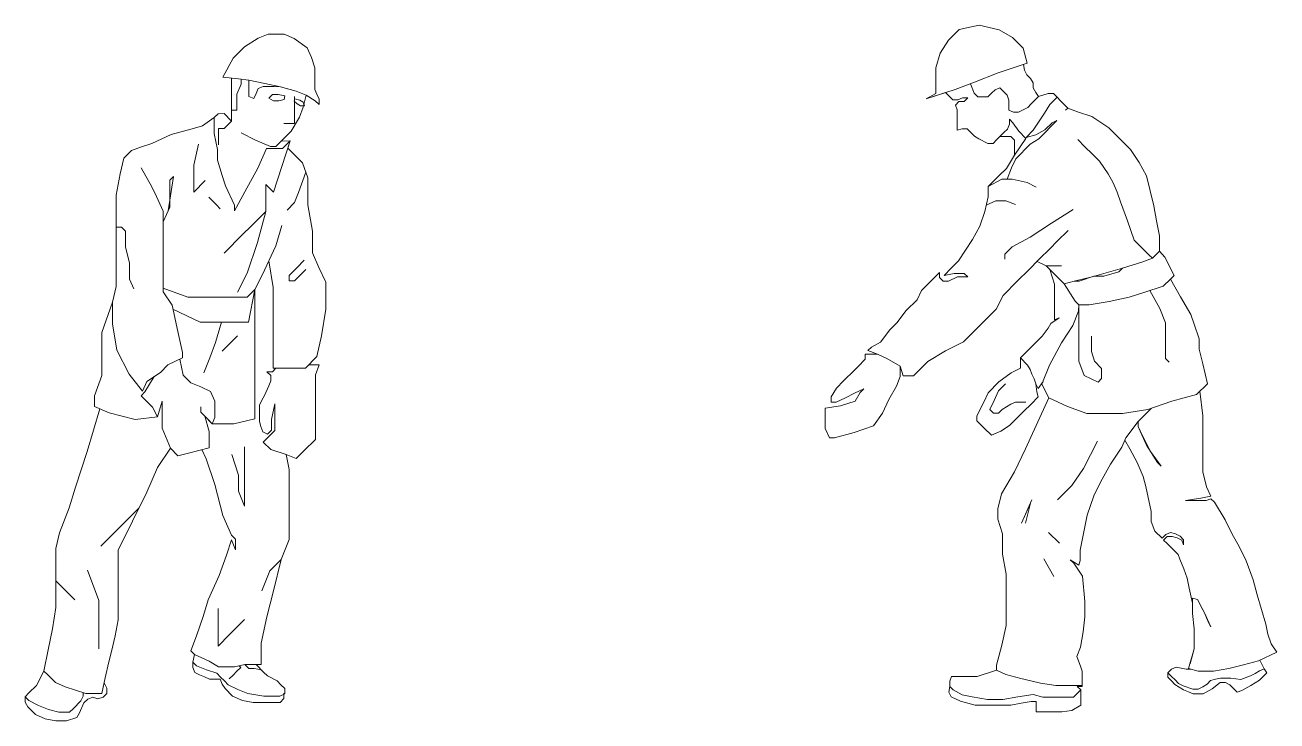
# Model space of a CAD drawing. Header units: millimetres. Extents: x -4334 to 3170, y -6252 to 3630.
# Drawn here: x -3439 to -537, y -6233 to -4619 of the extents above; entities that cross this region are included whole.
import ezdxf

# ---------------------------------------------------------------- set-up
doc = ezdxf.new("R2010")
doc.units = ezdxf.units.MM
doc.linetypes.add('K5LT_THIN', pattern=[0])
doc.layers.get('0').update_dxf_attribs({"color": 250})

# ---------------------------------------------------------------- blocks, each defined once
blk = doc.blocks.new('U17')
at = {"color": 7, "linetype": 'K5LT_THIN', "lineweight": 18}
for p, q in [((4458.5, -388.3), (4460.4, -382.3)), ((4465.4, -394.3), (4458.5, -388.3)), ((4460.4, -382.3), (4471.9, -385.6)), ((4473.4, -398.6), (4465.4, -394.3)), ((4471.9, -385.6), (4479.9, -389.9)), ((4482.5, -398.6), (4473.4, -398.6)), ((4479.9, -389.9), (4482.5, -398.6))]:
    blk.add_line(p, q, dxfattribs=at)
blk = doc.blocks.new('U16')
at = {"color": 7, "linetype": 'K5LT_THIN', "lineweight": 18}
for p, q in [((4343.5, -261.8), (4375.2, -241.9)), ((4375.2, -241.9), (4398.2, -232.3)), ((4398.2, -232.3), (4435.6, -232.3)), ((4435.6, -232.3), (4458.5, -242.3)), ((4458.5, -242.3), (4488.9, -264.2)), ((4293.6, -332.3), (4317, -288.2)), ((4317, -288.2), (4343.5, -261.8)), ((4488.9, -264.2), (4499.1, -286.9)), ((4499.1, -286.9), (4506.2, -310.8)), ((4506.2, -310.8), (4506.2, -335.8)), ((4329.3, -335.8), (4293.6, -332.3)), ((4313.7, -334.3), (4313.7, -359.2)), ((4354, -339.6), (4329.3, -335.8)), ((4335.9, -348.7), (4335.9, -336.8)), ((4390.7, -346.6), (4354, -339.6)), ((4354, -339.6), (4354, -352.1)), ((4427.3, -354.5), (4390.7, -346.6)), ((4506.2, -335.8), (4506.2, -348.3)), ((4313.7, -359.2), (4313.7, -409.1)), ((4326.2, -371.7), (4335.9, -348.7)), ((4326.2, -384.2), (4326.2, -371.7)), ((4354, -352.1), (4354, -377)), ((4354, -377), (4365.5, -381.8)), ((4365.5, -381.8), (4370.7, -370.4)), ((4370.7, -370.4), (4375.6, -358.9)), ((4375.6, -358.9), (4387, -354)), ((4387, -354), (4399.5, -354)), ((4399.5, -354), (4412, -354)), ((4408.8, -372.3), (4400, -381.1)), ((4421.3, -372.3), (4408.8, -372.3)), ((4412, -354), (4427.3, -354.5)), ((4437.3, -375.8), (4421.3, -372.3)), ((4463.3, -364.7), (4427.3, -354.5)), ((4427.3, -354.5), (4446.3, -359.9)), ((4435.7, -384.2), (4437.3, -375.8)), ((4459.6, -377.1), (4459.6, -402.1)), ((4486.5, -374), (4463.3, -364.7)), ((4479.6, -402), (4486.5, -374)), ((4507.7, -387.1), (4486.5, -374)), ((4506.2, -348.3), (4506.2, -360.7)), ((4506.2, -360.7), (4511.6, -372)), ((4511.6, -372), (4516.5, -383.4)), ((4326.2, -409.1), (4326.2, -384.2)), ((4400, -381.1), (4411, -387)), ((4411, -387), (4423.5, -387)), ((4423.5, -387), (4435.7, -384.2)), ((4459.6, -402.1), (4459.6, -427)), ((4470.9, -425.3), (4479.6, -402)), ((4516.5, -395.9), (4507.7, -387.1)), ((4516.5, -383.4), (4516.5, -395.9)), ((4246.2, -445.5), (4273.4, -425.8)), ((4282.2, -417), (4273.4, -425.8)), ((4282.2, -417), (4273.4, -425.8)), ((4273.4, -425.8), (4273.4, -438.3)), ((4296.1, -416.4), (4282.2, -417)), ((4313.7, -434.1), (4296.1, -416.4)), ((4313.7, -434.1), (4296.1, -451.7)), ((4313.7, -409.1), (4313.7, -434.1)), ((4313.7, -434.1), (4313.7, -409.1)), ((4313.7, -409.1), (4326.2, -409.1)), ((4451.6, -457.4), (4470.9, -425.3)), ((4459.6, -427), (4459.6, -439.5)), ((4174, -465.4), (4222.1, -452.1)), ((4222.1, -452.1), (4246.2, -445.5)), ((4273.4, -438.3), (4273.4, -463.2)), ((4273.4, -463.2), (4281.3, -499.8)), ((4296.1, -451.7), (4283.6, -451.7)), ((4283.6, -451.7), (4283.6, -464.2)), ((4283.6, -464.2), (4283.6, -489.1)), ((4335.9, -461.6), (4369.2, -478.5)), ((4434, -475.1), (4451.6, -457.4)), ((4447.1, -439.5), (4434.6, -439.5)), ((4459.6, -439.5), (4447.1, -439.5)), ((4105, -494.1), (4128.5, -485.9)), ((4128.5, -485.9), (4174, -465.4)), ((4236.9, -487.6), (4226, -536.3)), ((4369.2, -478.5), (4403.9, -492.7)), ((4403.9, -492.7), (4416.4, -492.7)), ((4416.4, -492.7), (4434, -475.1)), ((4449.5, -480.1), (4428.2, -480.9)), ((4449.5, -480.1), (4430.2, -539.5)), ((4431.8, -497.8), (4449.5, -480.1)), ((4444, -497), (4449.5, -480.1)), ((4055.8, -556.6), (4063.8, -520.1)), ((4063.8, -520.1), (4081.5, -502.4)), ((4081.5, -502.4), (4105, -494.1)), ((4281.3, -499.8), (4281.3, -524.8)), ((4374.7, -543.6), (4394.4, -497.8)), ((4394.4, -497.8), (4431.8, -497.8)), ((4477.7, -530.7), (4444, -497)), ((4104.3, -542.9), (4128.8, -586.4)), ((4226, -536.3), (4226, -573.7)), ((4281.3, -524.8), (4292.2, -560.6)), ((4344.1, -598), (4374.7, -543.6)), ((4430.2, -539.5), (4410.8, -598.7)), ((4490.6, -565.8), (4477.7, -530.7)), ((4046.3, -605.6), (4055.8, -556.6)), ((4179.3, -562.5), (4166.5, -642.6)), ((4170.5, -571.3), (4179.3, -562.5)), ((4170.5, -608.7), (4170.5, -571.3)), ((4226, -598.7), (4252.5, -572.2)), ((4226, -573.7), (4226, -598.7)), ((4292.2, -560.6), (4299.2, -584.5)), ((4485.7, -552.6), (4469.1, -599.7)), ((4490.6, -628.2), (4490.6, -565.8)), ((4046.3, -643), (4046.3, -605.6)), ((4128.8, -586.4), (4139.7, -608.8)), ((4139.7, -608.8), (4155.2, -642.9)), ((4170.5, -633.7), (4170.5, -608.7)), ((4299.2, -584.5), (4320.7, -629.5)), ((4320.7, -642), (4344.1, -598)), ((4410.8, -598.7), (4393.1, -581.1)), ((4393.1, -581.1), (4393.1, -606)), ((4393.1, -606), (4393.1, -643.5)), ((4469.1, -599.7), (4459.8, -622.8)), ((4155.2, -667.8), (4170.5, -633.7)), ((4260.8, -610.9), (4278.4, -628.5)), ((4278.4, -628.5), (4287.3, -637.3)), ((4320.7, -629.5), (4320.7, -642)), ((4459.8, -622.8), (4442.1, -640.5)), ((4501, -689.7), (4490.6, -628.2)), ((4046.3, -680.5), (4046.3, -643)), ((4166.5, -642.6), (4155.2, -667.8)), ((4155.2, -642.9), (4155.2, -667.8)), ((4393.1, -643.5), (4366.7, -669.9)), ((4393.1, -643.5), (4374, -715.8)), ((4046.3, -705.4), (4046.3, -680.5)), ((4046.3, -680.5), (4058.8, -680.5)), ((4058.8, -680.5), (4067.6, -689.3)), ((4067.6, -689.3), (4067.6, -726.7)), ((4155.2, -667.8), (4155.2, -705.3)), ((4366.7, -669.9), (4331.4, -705.2)), ((4415.9, -723.7), (4430.3, -675.9)), ((4501, -739.6), (4501, -689.7)), ((4046.3, -767.8), (4046.3, -705.4)), ((4155.2, -705.3), (4155.2, -767.6)), ((4331.4, -705.2), (4304.9, -731.7)), ((4374, -715.8), (4350.1, -786.7)), ((4384.6, -791.7), (4415.9, -723.7)), ((4067.6, -726.7), (4076.8, -763)), ((4304.9, -731.7), (4296.1, -740.5)), ((4516.2, -773.8), (4501, -739.6)), ((4046.3, -817.7), (4046.3, -767.8)), ((4076.8, -763), (4076.8, -800.4)), ((4155.2, -767.6), (4155.2, -805.1)), ((4400, -758.2), (4409.8, -819.8)), ((4464.5, -774.4), (4446.8, -792)), ((4482.1, -756.7), (4464.5, -774.4)), ((4476.9, -786.8), (4485.7, -778)), ((4531.8, -807.8), (4516.2, -773.8)), ((4076.8, -800.4), (4086.9, -823.2)), ((4155.2, -805.1), (4155.2, -830)), ((4350.1, -786.7), (4327.1, -831)), ((4367.4, -824.9), (4384.6, -791.7)), ((4446.8, -792), (4446.8, -804.5)), ((4446.8, -804.5), (4459.3, -804.5)), ((4459.3, -804.5), (4476.9, -786.8)), ((4531.8, -870.1), (4531.8, -807.8)), ((4037.6, -854.1), (4046.3, -817.7)), ((4155.2, -821.6), (4212.5, -842.5)), ((4155.2, -830), (4175.6, -861.4)), ((4349.7, -842.5), (4367.4, -824.9)), ((4352.9, -900.1), (4367.4, -824.9)), ((4367.4, -824.9), (4367.4, -887.3)), ((4409.8, -819.8), (4409.8, -894.6)), ((4037.6, -854.1), (4012.6, -924.6)), ((4037.6, -904), (4037.6, -854.1)), ((4175.6, -861.4), (4189.1, -922.3)), ((4177.5, -870.1), (4240.6, -900.1)), ((4212.5, -842.5), (4262.4, -842.5)), ((4262.4, -842.5), (4312.3, -842.5)), ((4312.3, -842.5), (4349.7, -842.5)), ((4522.1, -931.8), (4531.8, -870.1)), ((4367.4, -887.3), (4367.4, -924.7)), ((4409.8, -894.6), (4409.8, -957)), ((4012.6, -924.6), (4012.6, -974.5)), ((4048, -965.5), (4037.6, -904)), ((4189.1, -922.3), (4199.9, -971)), ((4240.6, -900.1), (4290.5, -900.1)), ((4290.5, -900.1), (4276.6, -948)), ((4290.5, -900.1), (4352.9, -900.1)), ((4367.4, -924.7), (4367.4, -974.6)), ((4276.6, -948), (4263.6, -983.1)), ((4309.7, -950.1), (4292.1, -967.7)), ((4327.3, -932.4), (4309.7, -950.1)), ((4409.8, -957), (4409.8, -1006.9)), ((4511.1, -980.4), (4522.1, -931.8)), ((4012.6, -974.5), (4012.6, -1024.4)), ((4076.6, -1020.9), (4048, -965.5)), ((4199.9, -983.5), (4166.2, -999.7)), ((4199.9, -971), (4199.9, -983.5)), ((4263.6, -983.1), (4249.5, -1017.8)), ((4367.4, -974.6), (4367.4, -1049.4)), ((4484.7, -1006.9), (4511.1, -980.4)), ((4166.2, -999.7), (4148.6, -1017.4)), ((4193.6, -986.5), (4201.5, -1023.1)), ((4404.5, -1024.1), (4395.6, -1015.3)), ((4395.6, -1015.3), (4408.1, -1015.3)), ((4408.1, -1015.3), (4416.5, -1006.9)), ((4409.8, -1006.9), (4447.3, -1006.9)), ((4447.3, -1006.9), (4484.7, -1006.9)), ((4491.9, -999.6), (4516.9, -999.6)), ((4516.9, -999.6), (4507.8, -1022.8)), ((4012.6, -1024.4), (3995.6, -1071.3)), ((4107, -1060.5), (4076.6, -1020.9)), ((4117.1, -1037.7), (4107, -1060.5)), ((4112.7, -1062.4), (4134.4, -1026.5)), ((4148.6, -1017.4), (4117.1, -1037.7)), ((4201.5, -1023.1), (4219.1, -1040.8)), ((4219.1, -1040.8), (4242, -1050.7)), ((4400.3, -1048.4), (4404.5, -1036.6)), ((4404.5, -1036.6), (4404.5, -1024.1)), ((4507.8, -1022.8), (4507.8, -1060.3)), ((3995.6, -1071.3), (3995.6, -1096.2)), ((4103.9, -1071.2), (4112.7, -1062.4)), ((4112.7, -1080), (4103.9, -1071.2)), ((4242, -1050.7), (4264.7, -1061.1)), ((4264.7, -1061.1), (4274.6, -1084)), ((4367.4, -1049.4), (4367.4, -1086.9)), ((4383.4, -1081.7), (4389.6, -1070.9)), ((4389.6, -1070.9), (4400.3, -1048.4)), ((4507.8, -1060.3), (4507.8, -1085.2)), ((3979.2, -1200.1), (4008.3, -1101.5)), ((3995.6, -1096.2), (4030.1, -1110.6)), ((4130.3, -1097.7), (4112.7, -1080)), ((4141.8, -1119.8), (4130.3, -1097.7)), ((4152.6, -1084), (4141.8, -1119.8)), ((4152.6, -1108.9), (4152.6, -1084)), ((4242.5, -1109.4), (4242.5, -1097)), ((4274.6, -1084), (4274.6, -1121.4)), ((4367.4, -1086.9), (4367.4, -1124.3)), ((4378.6, -1093.2), (4383.4, -1081.7)), ((4378.6, -1105.7), (4378.6, -1093.2)), ((4413.6, -1089.6), (4405.9, -1126.2)), ((4413.6, -1114.5), (4413.6, -1089.6)), ((4507.8, -1085.2), (4507.8, -1122.6)), ((4030.1, -1110.6), (4090.5, -1126.1)), ((4090.5, -1126.1), (4141.8, -1119.8)), ((4152.6, -1146.4), (4152.6, -1108.9)), ((4260.1, -1127.1), (4242.5, -1109.4)), ((4269, -1135.9), (4251.3, -1118.2)), ((4251.3, -1118.2), (4261.9, -1154.1)), ((4269, -1135.9), (4260.1, -1127.1)), ((4274.6, -1121.4), (4269, -1135.9)), ((4367.4, -1124.3), (4318.9, -1135.9)), ((4378.6, -1130.7), (4378.6, -1105.7)), ((4381.6, -1142.8), (4378.6, -1130.7)), ((4405.9, -1126.2), (4405.9, -1151.2)), ((4413.6, -1127), (4413.6, -1114.5)), ((4413.6, -1152), (4413.6, -1127)), ((4507.8, -1122.6), (4507.8, -1172.5)), ((4171.8, -1192.4), (4152.6, -1146.4)), ((4261.9, -1154.1), (4261.9, -1179.1)), ((4281.4, -1135.9), (4269, -1135.9)), ((4318.9, -1135.9), (4281.4, -1135.9)), ((4385.9, -1154.5), (4381.6, -1142.8)), ((4397.1, -1160), (4385.9, -1154.5)), ((4405.9, -1151.2), (4397.1, -1160)), ((4404.8, -1160.8), (4413.6, -1152)), ((4261.9, -1179.1), (4261.9, -1191.6)), ((4387.2, -1178.4), (4404.8, -1160.8)), ((4404.8, -1196.1), (4387.2, -1178.4)), ((4507.8, -1172.5), (4481.3, -1199)), ((3952.1, -1283.1), (3979.2, -1200.1)), ((4141.6, -1237.5), (4171.8, -1192.4)), ((4189.4, -1210.1), (4171.8, -1192.4)), ((4213.6, -1204), (4189.4, -1210.1)), ((4261.9, -1191.6), (4213.6, -1204)), ((4254.7, -1217.6), (4244.6, -1196)), ((4274.7, -1276.6), (4254.7, -1217.6)), ((4329.5, -1255.1), (4314.5, -1207.5)), ((4343.9, -1189.8), (4343.9, -1264.6)), ((4440.4, -1207.6), (4404.8, -1196.1)), ((4463.7, -1216.6), (4440.4, -1207.6)), ((4447.1, -1242), (4440.4, -1207.6)), ((4481.3, -1199), (4463.7, -1216.6)), ((4117.5, -1295), (4141.6, -1237.5)), ((4447.1, -1304.4), (4447.1, -1242)), ((4329.5, -1292.5), (4329.5, -1255.1)), ((4343.9, -1264.6), (4343.9, -1327)), ((3937.4, -1330.8), (3952.1, -1283.1)), ((4084, -1361.9), (4117.5, -1295)), ((4293.1, -1349.2), (4274.7, -1276.6)), ((4343.9, -1327), (4329.5, -1292.5)), ((4447.1, -1366.7), (4447.1, -1304.4)), ((3914.5, -1388.8), (3937.4, -1330.8)), ((4099, -1332.1), (4054.9, -1376.2)), ((4050.6, -1428.9), (4084, -1361.9)), ((4313.8, -1394.6), (4293.1, -1349.2)), ((3906.2, -1425.3), (3914.5, -1388.8)), ((4054.9, -1376.2), (4010.8, -1420.3)), ((4447.1, -1404.2), (4447.1, -1366.7)), ((4302.2, -1440.9), (4313.4, -1405.2)), ((4313.4, -1405.2), (4322.6, -1428.4)), ((4322.6, -1403.4), (4313.8, -1394.6)), ((4322.6, -1428.4), (4322.6, -1403.4)), ((4428.9, -1450.7), (4447.1, -1404.2)), ((3906.2, -1500.2), (3906.2, -1425.3)), ((4050.6, -1516.2), (4050.6, -1428.9)), ((4285.1, -1487.7), (4302.2, -1440.9)), ((4428.9, -1450.7), (4402.5, -1477.1)), ((4410.8, -1523.3), (4428.9, -1450.7)), ((3980.1, -1475.6), (4006, -1545.8)), ((4402.5, -1477.1), (4383.7, -1523.4)), ((3906.2, -1562.5), (3906.2, -1500.2)), ((3906.2, -1500.2), (3950.3, -1544.3)), ((4259.3, -1544.5), (4285.1, -1487.7)), ((4050.6, -1553.6), (4050.6, -1516.2)), ((4395, -1583.6), (4410.8, -1523.3)), ((3898.4, -1611.8), (3906.2, -1562.5)), ((4006, -1545.8), (4006, -1608.2)), ((4050.6, -1591.1), (4050.6, -1553.6)), ((4248.5, -1580.4), (4259.3, -1544.5)), ((4282.2, -1564.2), (4282.2, -1614.1)), ((4043.7, -1627.8), (4050.6, -1591.1)), ((4232.4, -1627.6), (4248.5, -1580.4)), ((4308.6, -1625), (4343.9, -1589.8)), ((4382.2, -1644.6), (4395, -1583.6)), ((3888.6, -1660.7), (3898.4, -1611.8)), ((4006, -1608.2), (4006, -1658.1)), ((4282.2, -1614.1), (4282.2, -1651.5)), ((4035.4, -1664.3), (4043.7, -1627.8)), ((4219, -1662.5), (4232.4, -1627.6)), ((4282.2, -1651.5), (4308.6, -1625)), ((4382.2, -1694.5), (4382.2, -1644.6)), ((3878.9, -1709.7), (3888.6, -1660.7)), ((4029, -1688.4), (4035.4, -1664.3)), ((4227.8, -1671.4), (4219, -1662.5)), ((4223.5, -1689), (4227.8, -1671.4)), ((4227.8, -1671.4), (4223.5, -1689)), ((4261.9, -1686.7), (4227.8, -1671.4)), ((3878.9, -1709.7), (3861.4, -1742.8)), ((3887.7, -1718.5), (3878.9, -1709.7)), ((4021, -1725), (4029, -1688.4)), ((4232.3, -1697.8), (4223.5, -1689)), ((4223.5, -1689), (4223.5, -1701.4)), ((4223.5, -1701.4), (4228.1, -1713)), ((4255.5, -1707.1), (4232.3, -1697.8)), ((4279.2, -1714.7), (4255.5, -1707.1)), ((4283, -1700.1), (4261.9, -1686.7)), ((4320.4, -1700.1), (4283, -1700.1)), ((4317.1, -1718.9), (4325.9, -1710.1)), ((4344.7, -1694.5), (4320.4, -1700.1)), ((4325.9, -1710.1), (4334.7, -1701.3)), ((4331.1, -1697.6), (4344.7, -1694.5)), ((4334.7, -1701.3), (4331.1, -1697.6)), ((4382.2, -1694.5), (4344.7, -1694.5)), ((4344.7, -1694.5), (4353.6, -1703.4)), ((4353.6, -1703.4), (4366, -1703.4)), ((4366, -1703.4), (4383, -1707.1)), ((4370.4, -1694.5), (4388, -1712.2)), ((3905.3, -1736.1), (3887.7, -1718.5)), ((3928.1, -1746.3), (3905.3, -1736.1)), ((4013, -1761.6), (4021, -1725)), ((4024.5, -1749.1), (4018.4, -1736.9)), ((4228.1, -1713), (4239.4, -1718.2)), ((4239.4, -1718.2), (4251, -1722.9)), ((4251, -1722.9), (4262.2, -1728.3)), ((4262.2, -1728.3), (4274.7, -1728.3)), ((4274.7, -1728.3), (4287.2, -1728.3)), ((4288.1, -1723.5), (4279.2, -1714.7)), ((4287.2, -1728.3), (4291.8, -1739.9)), ((4296.9, -1732.4), (4288.1, -1723.5)), ((4291.8, -1739.9), (4298.4, -1750.4)), ((4305.7, -1741.2), (4296.9, -1732.4)), ((4308.2, -1727.7), (4317.1, -1718.9)), ((4388, -1712.2), (4396.8, -1721)), ((4396.8, -1721), (4419, -1732.4)), ((4419, -1732.4), (4427.9, -1741.2)), ((3843.8, -1760.4), (3835, -1769.2)), ((3835, -1769.2), (3843.8, -1778.1)), ((3835, -1769.2), (3835, -1781.7)), ((3861.4, -1742.8), (3843.8, -1760.4)), ((3975.6, -1761.6), (3928.1, -1746.3)), ((3964.6, -1778.8), (3969.8, -1767.5)), ((3969.8, -1767.5), (3969.8, -1759.7)), ((4013, -1761.6), (3975.6, -1761.6)), ((4015.7, -1770.4), (4024.5, -1761.6)), ((4024.5, -1761.6), (4024.5, -1749.1)), ((4298.4, -1750.4), (4316.1, -1768.1)), ((4328.1, -1752.1), (4305.7, -1741.2)), ((4316.1, -1768.1), (4339.1, -1777.6)), ((4351.3, -1761.4), (4328.1, -1752.1)), ((4388.1, -1768.1), (4351.3, -1761.4)), ((4400.6, -1768.1), (4388.1, -1768.1)), ((4425.5, -1768.1), (4400.6, -1768.1)), ((4436.7, -1762.5), (4425.5, -1768.1)), ((4427.9, -1741.2), (4436.7, -1750)), ((4434.8, -1773.4), (4434.8, -1760.9)), ((4436.7, -1750), (4436.7, -1762.5)), ((3835, -1781.7), (3841.3, -1792.5)), ((3841.3, -1792.5), (3859, -1810.1)), ((3843.8, -1778.1), (3866.1, -1789.3)), ((3866.1, -1789.3), (3889.1, -1798.9)), ((3938.2, -1805.3), (3947, -1796.5)), ((3947, -1796.5), (3964.6, -1778.8)), ((3961.2, -1806.4), (3971.4, -1783.6)), ((3971.4, -1783.6), (3980.2, -1774.8)), ((3980.2, -1774.8), (3991.8, -1770.1)), ((3991.8, -1770.1), (4003.7, -1773.8)), ((4003.7, -1773.8), (4015.7, -1770.4)), ((4339.1, -1777.6), (4363.6, -1782.2)), ((4363.6, -1782.2), (4388.6, -1782.2)), ((4388.6, -1782.2), (4413.5, -1782.2)), ((4413.5, -1782.2), (4426, -1782.2)), ((4426, -1782.2), (4434.8, -1773.4)), ((3859, -1810.1), (3881.8, -1820.1)), ((3881.8, -1820.1), (3906.2, -1825.3)), ((3889.1, -1798.9), (3913.2, -1805.3)), ((3906.2, -1825.3), (3931.2, -1825.3)), ((3913.2, -1805.3), (3938.2, -1805.3)), ((3931.2, -1825.3), (3954.7, -1817)), ((3954.7, -1817), (3961.2, -1806.4))]:
    blk.add_line(p, q, dxfattribs=at)
blk.add_blockref('U17', (0, 0))
blk = doc.blocks.new('U18')
at = {"color": 7, "linetype": 'K5LT_THIN', "lineweight": 18}
for p, q in [((5657.9, -221.6), (5632.8, -246.7)), ((5704.2, -211.3), (5657.9, -221.6)), ((5750.2, -222.8), (5704.2, -211.3)), ((5781.2, -240.1), (5750.2, -222.8)), ((5632.8, -246.7), (5613.8, -276.8)), ((5806.4, -265.3), (5781.2, -240.1)), ((5613.8, -276.8), (5603.7, -310.9)), ((5815.6, -299.6), (5806.4, -265.3)), ((5603.7, -310.9), (5603.7, -346.4)), ((5748.1, -322), (5815.6, -299.6)), ((5809.5, -316.4), (5806.6, -302.6)), ((5814.9, -326.9), (5809.5, -316.4)), ((5603.7, -346.4), (5603.7, -370.1)), ((5648.7, -360.7), (5693.1, -344.1)), ((5684.4, -347.4), (5692.3, -369.7)), ((5693.1, -344.1), (5748.1, -322)), ((5823.3, -335.3), (5814.9, -326.9)), ((5829.3, -345.5), (5823.3, -335.3)), ((5829.3, -357.3), (5829.3, -345.5)), ((5581.1, -382.8), (5648.7, -360.7)), ((5581.1, -382.8), (5626.1, -368.1)), ((5603.7, -370.1), (5581.1, -382.8)), ((5626.1, -368.1), (5634.5, -376.5)), ((5634.5, -376.5), (5642.8, -384.9)), ((5692.3, -369.7), (5700.7, -378.1)), ((5724.4, -378.1), (5732.7, -369.7)), ((5732.7, -369.7), (5741.1, -361.4)), ((5741.1, -361.4), (5752.3, -357.3)), ((5752.3, -357.3), (5760.6, -365.7)), ((5760.6, -365.7), (5769, -374.1)), ((5769, -374.1), (5772.9, -385.3)), ((5835.2, -367.6), (5829.3, -357.3)), ((5841.7, -377.5), (5835.2, -367.6)), ((5841.7, -377.5), (5864.3, -370.4)), ((5864.3, -370.4), (5876.2, -370.4)), ((5876.2, -370.4), (5884.6, -378.7)), ((5642.8, -384.9), (5654.7, -384.9)), ((5657.2, -388.7), (5648.9, -397.1)), ((5648.9, -397.1), (5653.2, -408.1)), ((5654.7, -384.9), (5665.6, -380.3)), ((5669.1, -388.7), (5657.2, -388.7)), ((5665.6, -380.3), (5677.5, -380.3)), ((5677.5, -380.3), (5669.1, -388.7)), ((5700.7, -378.1), (5712.5, -378.1)), ((5712.5, -378.1), (5724.4, -378.1)), ((5772.9, -385.3), (5772.9, -409)), ((5795.6, -413.7), (5816.6, -402.6)), ((5816.6, -402.6), (5825, -394.3)), ((5825, -394.3), (5833.4, -385.9)), ((5833.4, -385.9), (5841.7, -377.5)), ((5867.8, -395.5), (5855.5, -415.8)), ((5884.6, -378.7), (5867.8, -395.5)), ((5884.6, -378.7), (5892.9, -387.1)), ((5892.9, -387.1), (5884.6, -378.7)), ((5892.9, -387.1), (5909.7, -403.9)), ((5909.7, -403.9), (5892.9, -387.1)), ((5904.5, -409.1), (5909.7, -403.9)), ((5909.7, -403.9), (5931.9, -412.3)), ((5653.2, -408.1), (5653.2, -431.8)), ((5653.2, -431.8), (5653.2, -455.5)), ((5772.9, -409), (5783.8, -413.7)), ((5774.1, -441.5), (5774.1, -429.7)), ((5774.1, -429.7), (5782.5, -438.1)), ((5783.8, -413.7), (5795.6, -413.7)), ((5855.5, -415.8), (5829.6, -455.4)), ((5884.1, -433.1), (5842.2, -475)), ((5873.3, -437.9), (5884.1, -433.1)), ((5931.9, -412.3), (5965.5, -423.8)), ((5965.5, -423.8), (6004.9, -450.1)), ((5653.2, -455.5), (5664.6, -452.3)), ((5664.6, -452.3), (5676.4, -452.3)), ((5676.4, -452.3), (5693.2, -469)), ((5744.6, -477.7), (5761.4, -460.9)), ((5761.4, -460.9), (5769.8, -452.5)), ((5769.8, -452.5), (5774.1, -441.5)), ((5782.5, -438.1), (5795.8, -457.7)), ((5795.8, -457.7), (5812.5, -474.4)), ((5829.6, -455.4), (5812.8, -472.2)), ((5835.7, -466), (5856.5, -454.7)), ((5856.5, -454.7), (5873.3, -437.9)), ((6004.9, -450.1), (6030.1, -475.2)), ((5693.2, -469), (5703.4, -475.1)), ((5703.4, -475.1), (5724.4, -486.1)), ((5724.4, -486.1), (5736.2, -486.1)), ((5736.2, -486.1), (5744.6, -477.7)), ((5765.5, -469.6), (5752.7, -469.6)), ((5752.7, -469.6), (5777.3, -469.6)), ((5777.3, -469.6), (5765.5, -469.6)), ((5785.7, -478), (5777.3, -469.6)), ((5777.3, -469.6), (5785.7, -478)), ((5812.5, -474.4), (5785.7, -513.5)), ((5785.7, -501.7), (5785.7, -478)), ((5785.7, -478), (5785.7, -501.7)), ((5822.3, -487.9), (5788.8, -521.4)), ((5812.8, -472.2), (5835.7, -466)), ((5842.2, -475), (5822.3, -487.9)), ((5949.4, -493.6), (5932.6, -476.8)), ((6030.1, -475.2), (6055.2, -500.3)), ((5785.7, -513.5), (5767.2, -543.9)), ((5788.8, -521.4), (5778.7, -542.9)), ((5785.7, -513.5), (5785.7, -501.7)), ((5785.7, -501.7), (5785.7, -513.5)), ((5966.1, -510.3), (5949.4, -493.6)), ((5982.9, -527.1), (5966.1, -510.3)), ((6055.2, -500.3), (6074.7, -530.1)), ((5767.2, -543.9), (5750.4, -560.7)), ((5778.7, -542.9), (5768.9, -569)), ((6003, -556.4), (5982.9, -527.1)), ((6074.7, -530.1), (6091.8, -561.3)), ((5750.4, -560.7), (5725.3, -585.8)), ((5725.3, -585.8), (5756.6, -569)), ((5756.6, -569), (5780.3, -569)), ((5780.3, -569), (5815.1, -576.5)), ((5815.1, -576.5), (5836.1, -587.4)), ((6014.5, -577.1), (6003, -556.4)), ((6024.1, -598.8), (6014.5, -577.1)), ((6091.8, -561.3), (6100.5, -595.7)), ((5725.3, -585.8), (5725.3, -609.5)), ((6031.7, -621.3), (6024.1, -598.8)), ((6100.5, -595.7), (6108.8, -630.3)), ((5725.3, -609.5), (5717.1, -644.1)), ((5720.7, -628.8), (5742.4, -619.2)), ((5742.4, -619.2), (5766.1, -619.2)), ((5766.1, -619.2), (5788.4, -627.2)), ((6047.9, -665.8), (6031.7, -621.3)), ((6108.8, -630.3), (6114.9, -665.3)), ((5717.1, -644.1), (5706, -677.8)), ((5921.8, -639.3), (5871.9, -671.2)), ((6063.7, -710.5), (6047.9, -665.8)), ((6114.9, -665.3), (6122.3, -700.1)), ((5706, -677.8), (5688.6, -708.9)), ((5871.9, -671.2), (5822.1, -703.4)), ((5885.1, -712.8), (5910.3, -687.6)), ((5688.6, -708.9), (5656.2, -758.5)), ((5822.1, -703.4), (5780.5, -726.1)), ((5868.4, -729.5), (5885.1, -712.8)), ((6097.2, -744), (6063.7, -710.5)), ((6122.3, -700.1), (6122.3, -735.6)), ((5780.5, -726.1), (5763.7, -742.9)), ((5763.7, -742.9), (5763.7, -754.7)), ((5843.2, -754.7), (5868.4, -729.5)), ((6105.6, -752.4), (6083.4, -760.8)), ((6105.6, -752.4), (6097.2, -744)), ((6122.3, -735.6), (6105.6, -752.4)), ((6122.3, -735.6), (6105.6, -752.4)), ((6134.3, -750.1), (6122.3, -735.6)), ((6156.1, -792.2), (6134.3, -750.1)), ((5639.5, -775.3), (5622.7, -792)), ((5656.2, -758.5), (5639.5, -775.3)), ((5792.9, -804.9), (5818.1, -779.8)), ((5818.1, -779.8), (5843.2, -754.7)), ((5838.2, -759.7), (5859.5, -769.9)), ((5859.5, -769.9), (5871.4, -769.9)), ((5895.1, -769.9), (5859.5, -769.9)), ((5859.5, -769.9), (5867.9, -778.3)), ((5867.9, -778.3), (5884.7, -795.1)), ((5867.9, -778.3), (5878.7, -812.2)), ((5871.4, -769.9), (5895.1, -769.9)), ((6036, -775.6), (5965.9, -795)), ((6027.6, -784), (6036, -775.6)), ((6083.4, -760.8), (6036, -775.6)), ((5587.4, -810.3), (5570.6, -827.1)), ((5612.5, -785.2), (5587.4, -810.3)), ((5612.5, -797.1), (5612.5, -785.2)), ((5620.9, -805.4), (5612.5, -797.1)), ((5632.7, -805.4), (5620.9, -805.4)), ((5622.7, -792), (5646, -787.4)), ((5654.3, -795.7), (5632.7, -805.4)), ((5646, -787.4), (5669.7, -787.4)), ((5678, -795.7), (5654.3, -795.7)), ((5669.7, -787.4), (5678, -795.7)), ((5759.4, -838.5), (5792.9, -804.9)), ((5878.7, -812.2), (5878.7, -835.9)), ((5884.7, -795.1), (5901.4, -811.8)), ((5901.4, -811.8), (5924.2, -805.2)), ((5924.2, -805.2), (5901.4, -811.8)), ((5901.4, -811.8), (5926.8, -851.9)), ((5965.9, -795), (5924.2, -805.2)), ((5924.2, -805.2), (5936, -805.2)), ((5936, -805.2), (5969.7, -793.7)), ((5969.7, -793.7), (5993.4, -793.7)), ((5993.4, -793.7), (6027.6, -784)), ((6130.9, -817.3), (6147.7, -800.5)), ((6147.7, -800.5), (6156.1, -792.2)), ((6147.7, -800.5), (6170.8, -841.9)), ((5570.6, -827.1), (5560.2, -848.4)), ((5743.6, -870.3), (5759.4, -838.5)), ((5878.7, -835.9), (5878.7, -859.6)), ((6052, -842.8), (6085.8, -831.9)), ((6085.8, -831.9), (6130.9, -817.3)), ((6099.7, -827.4), (6122.8, -868.8)), ((5560.2, -848.4), (5535.1, -873.5)), ((5701.7, -912.2), (5743.6, -870.3)), ((5878.7, -859.6), (5878.7, -883.3)), ((5926.8, -851.9), (5935.1, -860.3)), ((5934.1, -875.3), (5935.1, -860.3)), ((5935.1, -860.3), (5958.8, -860.3)), ((5935.1, -860.3), (5935.1, -907.7)), ((5958.8, -860.3), (6005.6, -852.4)), ((6005.6, -852.4), (6052, -842.8)), ((6122.8, -868.8), (6135.7, -901.9)), ((6170.8, -841.9), (6194.6, -882.9)), ((5535.1, -873.5), (5513.6, -901.9)), ((5889.5, -890.2), (5870.1, -903.8)), ((5878.7, -883.3), (5878.7, -895.1)), ((5878.7, -895.1), (5889.5, -890.2)), ((5921.1, -908.4), (5934.1, -875.3)), ((6194.6, -882.9), (6202.8, -905.1)), ((5496.9, -918.6), (5475.7, -947.2)), ((5513.6, -901.9), (5496.9, -918.6)), ((5668.1, -945.7), (5701.7, -912.2)), ((5864, -914), (5849.9, -933.1)), ((5870.1, -903.8), (5864, -914)), ((5895.3, -948.2), (5921.1, -908.4)), ((5935.1, -907.7), (5935.1, -943.2)), ((6135.7, -901.9), (6135.7, -937.5)), ((6202.8, -905.1), (6213.7, -939)), ((5475.7, -947.2), (5454.7, -958.2)), ((5625.9, -967.1), (5668.1, -945.7)), ((5833.2, -949.8), (5816.4, -966.6)), ((5841.6, -941.4), (5833.2, -949.8)), ((5849.9, -933.1), (5841.6, -941.4)), ((5867.5, -1000.5), (5895.3, -948.2)), ((5935.1, -943.2), (5935.1, -990.6)), ((5964.2, -968.2), (5964.2, -932.7)), ((6135.7, -937.5), (6135.7, -961.2)), ((6213.7, -939), (6213.7, -962.7)), ((5440.2, -986.6), (5440.2, -974.7)), ((5440.2, -974.7), (5452.1, -974.7)), ((5454.7, -958.2), (5446.3, -966.5)), ((5446.3, -966.5), (5468.6, -974.6)), ((5452.1, -974.7), (5468.6, -974.6)), ((5468.6, -974.6), (5490.2, -984.4)), ((5468.6, -974.6), (5490.2, -984.4)), ((5490.2, -984.4), (5520.7, -1002.7)), ((5490.2, -984.4), (5520.7, -1002.7)), ((5585.3, -991.7), (5625.9, -967.1)), ((5816.4, -966.6), (5799.7, -983.3)), ((5799.7, -983.3), (5799.7, -1007)), ((5799.7, -1007), (5799.7, -983.3)), ((5799.7, -983.3), (5816.4, -1000.1)), ((5971.3, -990.8), (5964.2, -968.2)), ((6135.7, -961.2), (6135.7, -984.9)), ((6135.7, -984.9), (6144.1, -993.2)), ((6213.7, -962.7), (6222.4, -997.2)), ((5390, -1036.9), (5415.1, -1011.7)), ((5415.1, -1011.7), (5423.5, -1003.4)), ((5423.5, -1003.4), (5440.2, -986.6)), ((5520.7, -1002.7), (5520.7, -1026.4)), ((5520.7, -1002.7), (5528.1, -1025.2)), ((5551.8, -1025.2), (5585.3, -991.7)), ((5799.7, -1007), (5778.5, -1017.8)), ((5816.4, -1000.1), (5822.6, -1010.2)), ((5822.6, -1010.2), (5826.5, -1021.4)), ((5849.4, -1044.3), (5867.5, -1000.5)), ((5935.1, -990.6), (5947.8, -1023.9)), ((5988, -1007.6), (5971.3, -990.8)), ((5988, -1031.3), (5988, -1007.6)), ((6222.4, -997.2), (6233.1, -1043.3)), ((5373.2, -1053.6), (5390, -1036.9)), ((5520.7, -1026.4), (5512.5, -1048.6)), ((5528.1, -1025.2), (5551.8, -1025.2)), ((5750.1, -1039.1), (5725, -1064.3)), ((5765.4, -1043.3), (5748.6, -1060.1)), ((5778.5, -1017.8), (5750.1, -1039.1)), ((5826.5, -1021.4), (5831.3, -1032.2)), ((5831.3, -1032.2), (5835.5, -1043.3)), ((5835.5, -1043.3), (5840.5, -1054.1)), ((5837.7, -1062.2), (5835.5, -1043.3)), ((5840.5, -1054.1), (5852.1, -1037.8)), ((5865.9, -1075.8), (5849.4, -1044.3)), ((5947.8, -1023.9), (5979.6, -1039.7)), ((5979.6, -1039.7), (5988, -1031.3)), ((6233.1, -1043.3), (6208, -1068.5)), ((5360.8, -1073.8), (5373.2, -1053.6)), ((5415.4, -1065.4), (5394.4, -1076.2)), ((5436.6, -1054.8), (5415.4, -1065.4)), ((5416.8, -1083.9), (5428.3, -1063.2)), ((5428.3, -1063.2), (5436.6, -1054.8)), ((5512.5, -1048.6), (5494.8, -1079.5)), ((5725, -1064.3), (5715.1, -1085.8)), ((5748.6, -1060.1), (5739.2, -1081.8)), ((5824.5, -1090.3), (5841.2, -1073.5)), ((5841.2, -1073.5), (5837.7, -1062.2)), ((6208, -1068.5), (6150.7, -1083.5)), ((6222.7, -1117.4), (6215.6, -1060.8)), ((5347.6, -1099.7), (5382.8, -1094.2)), ((5347.6, -1123.4), (5347.6, -1099.7)), ((5360.8, -1085.7), (5360.8, -1073.8)), ((5372.6, -1085.7), (5360.8, -1085.7)), ((5394.4, -1076.2), (5372.6, -1085.7)), ((5382.8, -1094.2), (5416.8, -1083.9)), ((5494.8, -1079.5), (5479.8, -1111.7)), ((5715.1, -1085.8), (5699, -1117.5)), ((5739.2, -1081.8), (5728.8, -1103.1)), ((5757.4, -1103.1), (5777.8, -1091)), ((5777.8, -1091), (5788.6, -1086.1)), ((5788.6, -1086.1), (5812.3, -1086.1)), ((5807.7, -1107), (5824.5, -1090.3)), ((5865.9, -1075.8), (5836.2, -1140.4)), ((5908.8, -1095.9), (5865.9, -1075.8)), ((5953.3, -1112.4), (5908.8, -1095.9)), ((6103.7, -1099.9), (6072.8, -1130.8)), ((6150.7, -1083.5), (6094.7, -1103)), ((6098, -1105.6), (6103.7, -1099.9)), ((5347.6, -1147.1), (5347.6, -1123.4)), ((5479.8, -1111.7), (5459.4, -1140.8)), ((5699, -1117.5), (5699, -1129.4)), ((5699, -1129.4), (5715.8, -1146.1)), ((5728.8, -1103.1), (5737.1, -1111.5)), ((5737.1, -1111.5), (5749, -1111.5)), ((5749, -1111.5), (5757.4, -1103.1)), ((5774.2, -1140.5), (5791, -1123.8)), ((5791, -1123.8), (5807.7, -1107)), ((6036.2, -1112.4), (5953.3, -1112.4)), ((6094.7, -1103), (6036.2, -1112.4)), ((6043.9, -1168.4), (6072.8, -1130.8)), ((6072.8, -1130.8), (6098, -1105.6)), ((6072.8, -1130.8), (6072.8, -1142.6)), ((6222.7, -1164.8), (6222.7, -1117.4)), ((5357, -1168.9), (5347.6, -1147.1)), ((5414.6, -1156.3), (5368.9, -1168.9)), ((5459.4, -1140.8), (5414.6, -1156.3)), ((5715.8, -1146.1), (5732.5, -1162.9)), ((5732.5, -1162.9), (5754.2, -1153.2)), ((5754.2, -1153.2), (5774.2, -1140.5)), ((5836.2, -1140.4), (5811.4, -1194.2)), ((6072.8, -1142.6), (6077.6, -1153.5)), ((6081.6, -1162.4), (6072.8, -1142.6)), ((6077.6, -1153.5), (6092.3, -1185.9)), ((5368.9, -1168.9), (5357, -1168.9)), ((5978.3, -1176.8), (5945.9, -1240.1)), ((6034.6, -1190.1), (6043.9, -1168.4)), ((6041.6, -1173.9), (6053.6, -1194.3)), ((6101.4, -1200.4), (6081.6, -1162.4)), ((6092.3, -1185.9), (6117.4, -1226)), ((6222.7, -1200.4), (6222.7, -1164.8)), ((5811.4, -1194.2), (5786.4, -1247.9)), ((6008.4, -1229.6), (6034.6, -1190.1)), ((6053.6, -1194.3), (6070.3, -1225.7)), ((6125.8, -1234.4), (6101.4, -1200.4)), ((6222.7, -1247.8), (6222.7, -1200.4)), ((5945.9, -1240.1), (5919.2, -1279.2)), ((5985.5, -1271.2), (6008.4, -1229.6)), ((6070.3, -1225.7), (6084.5, -1258.2)), ((6117.4, -1226), (6125.8, -1234.4)), ((5786.4, -1247.9), (5756.1, -1298.9)), ((5969.8, -1303), (5985.5, -1271.2)), ((6084.5, -1258.2), (6090.2, -1281.2)), ((6231, -1282.4), (6222.7, -1247.8)), ((5756.1, -1298.9), (5747.7, -1333.4)), ((5919.2, -1279.2), (5885.7, -1312.8)), ((5954.1, -1347.8), (5969.8, -1303)), ((6090.2, -1281.2), (6102.5, -1339.2)), ((6217.9, -1309), (6241.1, -1303.8)), ((6241.1, -1303.8), (6231, -1282.4)), ((5747.7, -1333.4), (5747.7, -1357.1)), ((5826.2, -1312.8), (5802.5, -1367)), ((5802.5, -1367), (5822.8, -1320.6)), ((5822.8, -1320.6), (5811.9, -1366.7)), ((6182.7, -1313.8), (6217.9, -1309)), ((6206.4, -1313.8), (6182.7, -1313.8)), ((6230.1, -1313.8), (6206.4, -1313.8)), ((6241.3, -1309.9), (6230.1, -1313.8)), ((6249.7, -1318.3), (6241.3, -1309.9)), ((6274.1, -1358.9), (6249.7, -1318.3)), ((5747.7, -1357.1), (5758.5, -1391)), ((5945.4, -1394.4), (5954.1, -1347.8)), ((6102.5, -1339.2), (6102.5, -1362.9)), ((6102.5, -1362.9), (6111.6, -1384.8)), ((6289.7, -1390.9), (6274.1, -1358.9)), ((5758.5, -1391), (5758.5, -1438.4)), ((5865.2, -1388), (5890.3, -1413.1)), ((6111.6, -1384.8), (6128.4, -1401.6)), ((6136.7, -1393.2), (6147.6, -1388.5)), ((6147.6, -1388.5), (6159.2, -1391)), ((6159.2, -1391), (6169.6, -1396.6)), ((6307.2, -1421.9), (6289.7, -1390.9)), ((5938.2, -1429.2), (5945.4, -1394.4)), ((6128.4, -1401.6), (6136.7, -1393.2)), ((6140, -1397.3), (6131.6, -1405.7)), ((6131.6, -1405.7), (6140, -1414)), ((6151.8, -1397.3), (6140, -1397.3)), ((6140, -1414), (6148.3, -1422.4)), ((6163.3, -1400.3), (6151.8, -1397.3)), ((6173.8, -1405.8), (6163.3, -1400.3)), ((6169.6, -1396.6), (6178, -1405)), ((6178, -1416.9), (6173.8, -1405.8)), ((6178, -1405), (6178, -1416.9)), ((5758.5, -1438.4), (5766.8, -1485.1)), ((5854.3, -1449.1), (5877.3, -1490.6)), ((5938.2, -1452.9), (5938.2, -1429.2)), ((6148.3, -1422.4), (6165.1, -1439.2)), ((6165.1, -1439.2), (6169.4, -1450.2)), ((6169.4, -1450.2), (6178.2, -1472.2)), ((6322.8, -1453.8), (6307.2, -1421.9)), ((5923.4, -1459.7), (5915, -1451.4)), ((5915, -1451.4), (5934.9, -1464.3)), ((5943.3, -1489.2), (5923.4, -1459.7)), ((5934.9, -1464.3), (5938.2, -1452.9)), ((6178.2, -1472.2), (6186.5, -1494.4)), ((6339, -1498.3), (6322.8, -1453.8)), ((5766.8, -1485.1), (5766.8, -1544.3)), ((5949.4, -1548.1), (5943.3, -1489.2)), ((6186.5, -1494.4), (6191, -1517.7)), ((6348.2, -1532.7), (6339, -1498.3)), ((6191, -1517.7), (6198.6, -1552.4)), ((6358.3, -1566.8), (6348.2, -1532.7)), ((5766.8, -1544.3), (5766.8, -1603.6)), ((5949.4, -1583.7), (5949.4, -1548.1)), ((6198.6, -1564.3), (6198.6, -1540.6)), ((6198.6, -1540.6), (6210.1, -1543.3)), ((6210.1, -1543.3), (6198.6, -1540.6)), ((6198.6, -1540.6), (6198.6, -1564.3)), ((6198.6, -1552.4), (6198.6, -1564.3)), ((6198.6, -1564.3), (6198.6, -1576.1)), ((6210.1, -1543.3), (6220.6, -1564.5)), ((6218.7, -1560.6), (6210.1, -1543.3)), ((6226.6, -1574.8), (6218.7, -1560.6)), ((6220.6, -1564.5), (6226.6, -1574.8)), ((6368.5, -1600.8), (6358.3, -1566.8)), ((5945.1, -1619), (5949.4, -1583.7)), ((6198.6, -1576.1), (6202.6, -1611.5)), ((6226.6, -1574.8), (6235.7, -1596.7)), ((6241.2, -1607.1), (6226.6, -1574.8)), ((5766.8, -1603.6), (5756.8, -1649.9)), ((5939.3, -1654.1), (5945.1, -1619)), ((6202.6, -1658.3), (6202.6, -1611.5)), ((6202.6, -1611.5), (6202.6, -1658.3)), ((6235.7, -1596.7), (6241.2, -1607.1)), ((6372.8, -1624.1), (6368.5, -1600.8)), ((6381, -1646.3), (6372.8, -1624.1)), ((5756.8, -1649.9), (5744.6, -1695.7)), ((6394.3, -1666), (6381, -1646.3)), ((5930.8, -1676.2), (5939.3, -1654.1)), ((5938.7, -1698.5), (5930.8, -1676.2)), ((6202.6, -1658.3), (6189.2, -1703.7)), ((6202.6, -1658.3), (6193.1, -1692.5)), ((6193.1, -1692.5), (6202.6, -1658.3)), ((6351.3, -1685.7), (6394.3, -1666)), ((5744.6, -1707.6), (5699.6, -1722.3)), ((5744.6, -1695.7), (5744.6, -1707.6)), ((5744.6, -1707.6), (5766, -1717.7)), ((5943.1, -1709.5), (5938.7, -1698.5)), ((5943.1, -1721.4), (5943.1, -1709.5)), ((6149.6, -1705.2), (6141.3, -1713.6)), ((6160.5, -1700.4), (6149.6, -1705.2)), ((6183.6, -1705.5), (6160.5, -1700.4)), ((6195.5, -1705.5), (6183.6, -1705.5)), ((6189.2, -1703.7), (6212, -1710.2)), ((6212, -1710.2), (6247.5, -1710.2)), ((6247.5, -1710.2), (6282.5, -1703.9)), ((6282.5, -1703.9), (6317, -1695.1)), ((6317, -1695.1), (6351.3, -1685.7)), ((6343.5, -1715.1), (6353.6, -1708.9)), ((6353.6, -1708.9), (6364.4, -1704.1)), ((6358.9, -1693.6), (6354.7, -1684.2)), ((6354.7, -1684.2), (6364.4, -1704.1)), ((6364.4, -1704.1), (6358.9, -1693.6)), ((6364.4, -1704.1), (6370.8, -1714.1)), ((5640.3, -1722.3), (5635.9, -1733.3)), ((5635.9, -1733.3), (5635.9, -1745.2)), ((5652.2, -1722.3), (5640.3, -1722.3)), ((5675.9, -1722.3), (5652.2, -1722.3)), ((5699.6, -1722.3), (5675.9, -1722.3)), ((5766, -1717.7), (5800.4, -1727)), ((5800.4, -1727), (5823.5, -1732.2)), ((5823.5, -1732.2), (5846.6, -1737.5)), ((5846.6, -1737.5), (5881.7, -1743.1)), ((5943.1, -1745.1), (5943.1, -1721.4)), ((6141.1, -1723.9), (6141.3, -1713.6)), ((6149.5, -1732.3), (6141.1, -1723.9)), ((6141.3, -1713.6), (6149.6, -1721.9)), ((6157.9, -1740.6), (6149.5, -1732.3)), ((6149.6, -1721.9), (6158, -1730.3)), ((6168, -1746.8), (6157.9, -1740.6)), ((6158, -1730.3), (6166.4, -1738.7)), ((6166.4, -1738.7), (6177.2, -1743.7)), ((6222.2, -1746.4), (6232.2, -1740.1)), ((6232.2, -1740.1), (6240.6, -1731.7)), ((6240.6, -1731.7), (6252, -1728.4)), ((6262.9, -1736.2), (6244.3, -1750.9)), ((6252, -1728.4), (6263.5, -1725.8)), ((6274.8, -1736.2), (6262.9, -1736.2)), ((6263.5, -1725.8), (6275.4, -1725.8)), ((6285.2, -1741.9), (6274.8, -1736.2)), ((6275.4, -1725.8), (6287.2, -1725.8)), ((6287.2, -1725.8), (6310.7, -1728.8)), ((6310.7, -1728.8), (6332.9, -1720.5)), ((6332.9, -1720.5), (6343.5, -1715.1)), ((6354, -1730.8), (6333.7, -1743.1)), ((6362.4, -1722.5), (6354, -1730.8)), ((6370.8, -1714.1), (6362.4, -1722.5)), ((5633.6, -1758.8), (5635.9, -1745.2)), ((5639.2, -1769.2), (5633.6, -1758.8)), ((5635.9, -1745.2), (5644.2, -1753.5)), ((5660.7, -1779.2), (5639.2, -1769.2)), ((5644.2, -1753.5), (5665, -1765)), ((5665, -1765), (5688.2, -1769.7)), ((5688.2, -1769.7), (5723.3, -1775.6)), ((5758.8, -1775.6), (5793.8, -1769.1)), ((5793.8, -1769.1), (5828.9, -1763.8)), ((5828.9, -1763.8), (5851.7, -1770.2)), ((5881.7, -1743.1), (5917.2, -1743.1)), ((5917.2, -1743.1), (5940.9, -1743.1)), ((5922.8, -1770.2), (5939.6, -1753.5)), ((5939.6, -1753.5), (5931.2, -1745.1)), ((5931.2, -1745.1), (5943.1, -1745.1)), ((5943.1, -1745.1), (5931.2, -1745.1)), ((5931.2, -1745.1), (5939.6, -1753.5)), ((5939.6, -1753.5), (5939.6, -1765.3)), ((5939.6, -1765.3), (5939.6, -1777.2)), ((5940.9, -1743.1), (5943.1, -1745.1)), ((6178, -1753.2), (6168, -1746.8)), ((6177.2, -1743.7), (6199.6, -1751.3)), ((6188.9, -1757.8), (6178, -1753.2)), ((6199.9, -1762.3), (6188.9, -1757.8)), ((6199.6, -1751.3), (6211.4, -1751.3)), ((6223.6, -1762.3), (6199.9, -1762.3)), ((6211.4, -1751.3), (6222.2, -1746.4)), ((6244.3, -1750.9), (6223.6, -1762.3)), ((6293.5, -1750.3), (6285.2, -1741.9)), ((6301.9, -1758.7), (6293.5, -1750.3)), ((6313.1, -1754.8), (6301.9, -1758.7)), ((6333.7, -1743.1), (6313.1, -1754.8)), ((5695, -1788.9), (5660.7, -1779.2)), ((5718.7, -1788.9), (5695, -1788.9)), ((5754.2, -1788.9), (5718.7, -1788.9)), ((5723.3, -1775.6), (5758.8, -1775.6)), ((5777.9, -1788.9), (5754.2, -1788.9)), ((5801.2, -1784.3), (5777.9, -1788.9)), ((5824.6, -1780.5), (5801.2, -1784.3)), ((5836.4, -1780.5), (5824.6, -1780.5)), ((5836.4, -1792.3), (5836.4, -1780.5)), ((5836.4, -1804.2), (5836.4, -1792.3)), ((5851.7, -1770.2), (5875.4, -1770.2)), ((5875.4, -1770.2), (5899.1, -1770.2)), ((5899.1, -1770.2), (5922.8, -1770.2)), ((5939.6, -1789), (5919.1, -1801)), ((5939.6, -1777.2), (5939.6, -1789)), ((5848.3, -1804.2), (5836.4, -1804.2)), ((5872, -1804.2), (5848.3, -1804.2)), ((5895.7, -1804.2), (5872, -1804.2)), ((5919.1, -1801), (5895.7, -1804.2))]:
    blk.add_line(p, q, dxfattribs=at)

msp = doc.modelspace()

# ---------------------------------------------------------------- block references
at = {"color": 7}
for name, p in [('U16', (-7273.8, -4407.4)), ('U18', (-6931.7, -4407.4))]:
    msp.add_blockref(name, p, dxfattribs=at)

doc.saveas('drawing.dxf')
